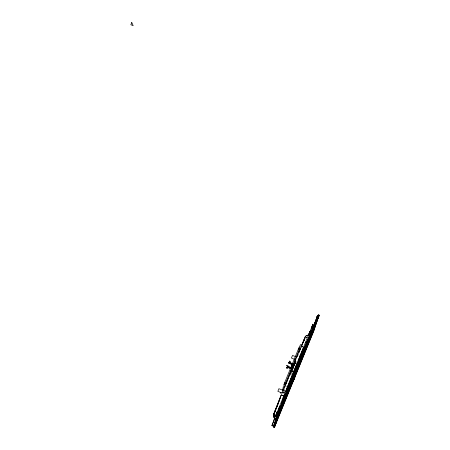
<?xml version="1.0" encoding="UTF-8"?>
<svg xmlns="http://www.w3.org/2000/svg" width="450" height="450" viewBox="0 0 450 450"><rect width="100%" height="100%" fill="white"/><g stroke="black" fill="none" stroke-linecap="round" stroke-linejoin="round"><path stroke-width="0.34" stroke-dasharray="2.25 1.69" d="M295.734 362.751L295.447 363.656M292.798 369.99L290.796 375.053M295.853 362.43L296.089 361.744L295.881 362.559M306.242 337.776L306.748 337.618M290.942 374.344C291.094 374.254 290.953 374.327 290.649 375.21M291.701 372.831L292.714 370.277L290.841 374.946M295.622 363.021L295.571 363.347L295.774 362.846M290.801 374.833L290.981 374.383M292.731 369.939L291.426 373.348M295.228 363.825L295.723 362.604M295.284 363.904L295.779 362.683M295.869 362.256L296.027 361.884M305.747 337.967L306.287 337.646L305.786 337.866M306.18 337.826L306.703 337.635M306.253 337.989L306.771 337.798M305.764 337.787L306.765 337.461M305.854 337.939L306.332 337.764M306.169 337.522L306.686 337.365M306.18 337.567L306.692 337.41M298.373 354.836L299.537 355.309M286.251 386.792L285.857 386.319A1.108 1.069 19.1 0 1 285.733 385.988M286.245 386.961L285.744 386.19"/><path stroke-width="0.67" d="M317.655 315.866L317.801 315.444L317.801 315.923M283.292 391.027L282.819 389.346M277.363 414.889L275.839 419.614L276.086 418.888M317.509 315.923L317.014 317.087M290.863 368.325C289.507 365.721 282.015 363.392 290.447 368.016M291.521 368.741L291.358 367.931M313.667 330.508L313.712 331.071L319.005 315.101M273.797 414.602L273.842 416.126M278.561 411.626L317.947 315.506M278.499 411.48L278.342 411.93M292.039 363.628L289.226 362.391L289.676 361.114L288.951 363.139L292.427 364.539M318.516 314.887L318.049 315.157L278.758 411.407L279.045 411.981A1.901 1.834 19.1 0 0 279.202 412.048L279.248 412.076M284.091 387.338L283.922 389.424L284.574 390.898M298.254 349.869L299.351 347.631M289.536 384.193L290.002 383.169M300.814 356.541L300.206 358.054L300.859 356.591M317.267 317.351L317.486 316.733L317.289 317.301M297.562 365.012L298.181 363.527M289.53 362.565L289.721 361.986M291.285 368.854L292.511 369.248L294.103 365.383L294.306 364.461L292.956 363.926M289.333 384.879L288.377 387.568M287.91 388.665L288.608 387.551M284.873 386.584L285.03 386.235M279.129 409.888L279.534 408.926L278.674 411.053L279.264 410.282L278.966 411.069M274.528 412.031L274.359 412.56A3.105 2.998 19.1 0 0 274.421 414.124L275.535 416.734L274.314 414.18A3.212 3.099 19.1 0 1 274.247 412.566L281.048 395.269L283.849 395.775L284.558 394.037M273.87 414.034L273.639 415.631L274.646 418.371M278.904 411.137L278.826 410.721M292.224 365.108L292.219 364.781L291.167 367.436M283.461 385.751L282.819 389.368M273.442 426.803L273.994 426.921L273.465 426.707M313.768 330.952L274.224 427.478M319.089 315.579L279.602 412.071M274.05 419.468L274.258 418.922M288.906 386.826L289.114 385.712L288.315 387.714L288.917 386.213M278.646 411.064L277.222 415.086L277.464 414.782M286.746 368.184L287.477 366.514M287.156 367.29L287.544 366.339L286.836 368.218M287.629 366.311L287.128 367.234L290.751 368.64M289.08 362.756L288.844 363.037L289.586 361.08L288.883 363.201L292.387 364.629M285.283 385.402L285.542 384.649M289.642 374.496L289.226 375.418L290.43 372.724M275.844 415.524L309.825 331.791L310.995 331.965M275.951 415.541L277.363 411.486L278.966 411.84M294.339 363.094L294.204 363.386M294.019 365.327L294.311 364.337L292.939 363.848L293.304 364.545M282.729 398.993L282.594 399.381M283.072 397.997L283.236 397.524M283.472 396.849L283.798 395.904L281.143 395.364L279.028 401.006M300.229 348.452L299.627 350.196L300.381 348.429L300.201 348.868M299.858 349.864L299.767 350.134L299.97 349.695M275.951 418.821C275.479 421.571 278.893 410.175 276.351 418.5M277.521 415.136L278.758 411.075L297.861 364.281M271.918 425.475L273.583 426.493L275.586 420.705M275.805 420.064L276.103 419.31M277.487 415.209L278.769 411.772M286.02 393.238L285.412 394.605L291.234 380.143L290.323 382.899M279.771 411.891L279.984 411.435L274.506 427.168L279.934 411.412L319.078 315.608L318.848 316.232M290.008 383.113L290.137 382.68M303.244 348.356L303.441 347.788L298.249 360.512M297.714 364.337C298.147 364.989 298.834 362.07 298.969 361.569M299.565 359.843L305.404 345.431L305.038 346.371M298.418 363.493L298.603 363.015M300.499 357.412L300.679 356.968M308.632 335.104L309.78 331.796L310.939 332.044M311.31 328.759L312.902 324.157L308.661 335.093L309.887 331.824L310.961 332.061M308.739 335.126L309.943 331.734M305.089 346.348L305.404 345.431M305.184 346.427L305.392 345.459M293.316 381.009L293.687 380.081L293.501 380.554M311.377 328.725L312.874 324.338M294.21 378.804L294.508 378.096M294.57 377.921L294.339 378.478M307.71 340.611L307.952 340.127L307.688 340.802M308.627 337.922L307.873 340.267L308.002 340.02M316.142 319.804L315.804 320.726L316.086 320.029M316.35 319.275L317.655 315.501M316.693 318.634L317.801 315.444L307.811 339.941M318.797 316.215L313.661 331.048L274.517 427.095M317.323 316.389L317.104 316.946M275.901 415.524L277.38 411.486M294.891 361.772L295.217 360.832L292.371 367.869M280.676 396.996L273.561 414.54L273.617 416.199L274.326 417.021L273.819 416.756L274.793 418.894M289.53 374.535L289.8 374.079M275.614 419.901L277.515 415.232M294.137 378.984L293.738 379.969L294.154 378.956M288.394 387.039L288.568 386.966M288.349 387.714L288.804 386.522M287.837 366.66C286.684 370.091 287.443 365.895 287.347 366.902L287.826 366.632M287.207 367.408L287.623 367.211M289.671 362.261L289.327 362.199L289.558 361.418M287.392 367.774L287.269 368.094L287.409 367.802M289.553 362.571L289.637 362.183M289.721 362.149L289.963 361.451M289.907 361.541L289.794 361.822L289.952 361.423L289.811 361.822L289.592 361.418M283.804 392.439L283.882 392.259M283.894 392.389L284.017 392.023M284.096 391.866L283.866 392.473M302.687 346.326L302.468 346.748L302.766 346.129M302.558 346.511L302.715 346.067L302.462 346.736M278.938 410.231L279.197 410.091L278.893 410.839M279.129 409.826L278.809 411.03L279.101 409.843M279.157 409.697L279.084 410.304M277.363 414.743L277.346 415.136L277.425 414.529M277.464 414.422L277.397 414.664C278.274 412.639 276.964 415.924 277.768 414.113M275.799 419.136L276.446 418.005L276.109 419.214M279.439 409.506L279.608 409.056L278.927 410.76M276.007 418.967L276.379 417.853L275.811 419.304M276.058 418.506L276.379 418.298L276.053 419.051M277.301 415.288L277.453 414.849M277.346 415.136L277.554 414.326M277.819 414.034L277.701 414.332M279.484 409.494L279.321 409.838M275.934 419.214L276.047 418.922M277.622 414.473L277.869 414.011M279.062 410.856L279.321 410.316M289.418 383.512L289.502 383.226M289.733 383.062C289.603 382.449 289.423 383.782 289.699 382.759L289.491 383.299M276.457 418.089L276.193 418.629M277.796 414.63L277.909 414.27L277.751 414.613M290.019 382.635L289.373 384.086L289.688 383.316M288.315 387.242L288.467 386.921M288.574 386.606L288.602 386.994M288.332 387.669L288.877 386.392M288.951 386.584L288.467 387.771L289.086 386.241M288.754 387.169L288.517 387.743M289.114 386.291L288.872 386.865M300.358 357.171L300.071 357.998L300.78 356.254L300.043 357.486L300.291 356.873M300.538 356.659L300.037 357.48L300.296 357.249M300.133 357.716L300.178 357.086M300.308 357.204L300.184 357.542L300.268 357.261M298.024 364.05L298.316 363.279M298.114 363.24L298.08 363.375M297.911 364.196L298.097 363.741M298.119 363.566L297.906 363.797L298.08 363.308M307.485 340.324L307.733 340.02L307.569 340.526M307.586 340.088L307.693 339.767L307.581 340.054M307.592 340.566L308.104 339.227L307.755 340.223M308.031 339.84L307.631 340.824L307.957 340.132M308.199 339.548L307.997 340.02M316.755 317.649L317.031 316.986L316.485 318.448L317.109 317.137M317.317 316.704L316.929 317.616C318.077 314.691 316.89 318.066 317.002 316.991M315.804 320.591L316.001 320.147L315.973 320.552M315.962 320.203L315.962 320.13M317.363 316.682L317.042 317.374L317.334 316.62M285.598 384.491L291.921 368.887M289.558 374.468L289.997 373.601M293.636 365.13L293.417 365.687M276.548 418.179L276.435 418.472M294.857 377.224L295.009 376.847M276.508 418.376L276.384 418.708M293.445 380.666L293.586 380.346M294.801 361.777L294.48 362.576M279.517 409.303L279.304 409.843M279.664 409.359L279.461 409.894M317.34 317.087L317.475 316.738M287.151 367.487L287.319 366.986L287.151 367.487L287.578 367.329M287.353 366.907L287.466 366.621M289.389 361.997L289.209 362.498L289.44 361.777L289.592 362.402L289.71 362.143M289.53 361.626L289.839 361.693M287.471 367.515L287.336 366.998L287.826 366.632M273.983 414.034L274.185 413.533M284.017 391.894L283.967 392.181M283.894 392.259L283.787 392.524M289.738 383.186L290.109 382.399L289.564 383.062M279.135 410.647L279.276 410.293M288.489 387.214L288.523 386.775M290.812 381.594L291.184 380.166M298.232 363.42L307.598 340.858M307.665 339.902L307.8 339.553L307.766 339.941M307.879 339.705L307.727 340.02M316.89 317.329L316.991 317.374M317.019 317.301L316.631 318.369L317.019 317.458M315.917 320.636L316.114 320.181M317.081 317.689L316.806 318.347L317.126 317.711M277.284 415.794L277.335 414.81M275.873 419.867L276.131 418.781M293.884 379.598L293.963 379.412M298.389 363.037L298.221 363.465L298.496 362.745M307.969 339.576L307.485 340.762M300.696 356.963L300.938 356.361M289.777 373.911L295.166 360.726L294.626 362.441M293.406 380.79L293.473 380.604M287.629 367.194L287.696 366.947M289.614 383.473L289.794 383.023M300.285 357.328L300.465 356.878M289.783 383.552L289.974 383.085M307.704 340.189L307.862 339.795M298.271 363.735L298.581 362.97M316.963 317.644L317.126 317.233L316.727 318.156M316.024 320.586L316.164 320.169M287.286 367.121L287.494 367.498L287.601 367.194M289.755 361.912L289.614 362.323L289.738 362.014M279.079 410.096L279.034 410.608M317.166 317.441L317.481 316.682M288.973 363.144L289.226 362.25M290.413 367.656L290.503 368.044L290.464 367.757M292.292 364.438L291.909 363.397L289.226 362.391M292.337 364.157L292.095 363.713M283.821 384.806L299.194 347.147M280.761 392.411L280.671 393.368M293.006 364.134L293.361 364.23L293.197 364.59L292.899 364.146L293.254 363.887L293.692 364.725L292.708 364.618M284.777 385.251L300.122 347.67M282.026 392.878L283.354 389.621M283.882 388.322L286.009 383.119M295.447 360L299.902 349.088M290.683 372.094L291.713 369.585M292.478 367.701L293.507 365.186M294.272 363.313L294.564 362.593M301.129 346.596L305.162 336.831A3.212 3.099 19.1 0 1 306.343 335.717L309.015 334.733M281.194 395.724L281.97 393.817M285.711 384.666L288.304 378.315M288.495 377.758L289.164 376.121M289.418 375.491L291.471 370.468M292.494 368.044L293.226 366.255M295.515 360.652L294.756 362.509L295.543 360.675M297.034 356.929L298.046 354.448M298.755 352.71L299.936 349.808L298.783 352.738M301.236 346.613L305.263 336.859A3.105 2.998 19.1 0 1 306.405 335.784L308.97 334.839M302.265 344.211L304.808 338.361M279.287 400.764L273.577 414.934A3.054 2.919 -6.6 0 0 273.645 416.452L274.624 418.433M302.164 344.773L304.408 339.266M274.416 412.965L277.988 404.213M291.319 367.937L292.748 368.319L292.348 369.287L294.396 364.539L294.103 365.383L292.956 364.759M294.277 364.427L292.657 368.882M303.216 342.428L304.003 340.493M304.234 339.924L304.464 339.368M274.039 414.096L274.247 413.595M274.5 412.971L275.265 411.098M304.239 340.217L304.447 339.716M273.909 414.467L274.118 413.972M302.676 346.162L302.597 346.365M285.621 391.433L288.546 384.277M288.81 383.625L292.736 374.012M292.961 373.455L293.631 371.818M293.895 371.166L297.613 362.07M274.815 418.376L271.941 425.554L277.267 411.548L279 411.964M278.516 409.433L279.787 406.327M281.306 402.598L281.543 402.024M305.533 343.254L306.298 341.376M308.723 335.323L310.843 330.261M286.605 392.012L288.731 386.803M301.039 356.647L304.493 348.188M316.198 320.046L315.939 320.687M289.479 374.827L289.35 375.148M279.298 409.781L279.523 409.241M279.264 410.361L279.039 410.901M277.695 414.709L277.858 414.315M276.007 418.669L276.356 418.191M276.283 418.787L276.502 418.247M293.546 380.441L293.597 380.312M292.686 368.798L293.434 366.975M290.464 382.68L290.379 383.136M279.827 411.801L279.928 411.418M293.439 380.711L293.574 380.357M287.522 367.397L287.629 367.116L287.494 367.498M300.234 357.424L300.341 357.137M289.699 383.197L289.817 382.916M300.623 357.131L300.909 356.304M317.244 317.284L317.391 316.929M279.444 409.882L279.591 409.534M277.543 414.703L277.774 414.214M289.62 362.295L289.463 361.789L289.558 362.492M300.111 349.358L300.285 348.936M316.991 317.953L316.851 318.279M279.529 409.629L279.669 409.303M288.18 387.748L288.416 387.478M289.35 362.154L289.266 362.008M287.179 367.414L287.291 367.054M316.845 317.807L316.929 317.52M307.586 340.931L307.254 341.01L307.581 340.532M276.12 418.731L276.244 418.444M275.726 419.811L273.431 426.431L275.923 419.743M295.897 359.556L295.622 359.803L291.42 358.031L292.522 355.444L295.29 356.546M279.973 411.435L279.832 411.756L279.973 411.435M299.391 346.674L300.881 344.357M284.153 384.879L285.069 382.371M304.279 339.643L304.526 339.148M306.968 341.679L307.418 340.869M304.509 338.827L304.83 338.4M304.656 338.777L304.965 338.372M313.712 331.071L313.206 330.868M292.719 368.348L291.268 367.948M279.608 412.048L279.253 412.065L279.551 412.088M274.224 427.444L273.881 427.416A1.901 1.834 19.1 0 1 273.724 427.354L273.414 426.949M309.887 331.695L310.956 331.931M277.329 411.576L278.831 411.834M292.641 368.438L292.545 369.202L291.319 368.769M318.611 314.933L318.656 314.949A1.924 1.862 19.1 0 1 318.825 314.994L319.106 315.338M309.808 331.785L311.434 332.151M278.927 411.772L277.324 411.418L278.927 411.801M292.534 364.224L293.338 364.455L292.944 363.887M292.849 364.483L293.197 364.59M287.904 367.386L289.614 368.077M287.134 367.577L287.319 367.976L287.173 367.493M283.134 390.353L278.882 388.71L277.881 391.337L281.273 392.726M292.922 364.843L294.002 365.287M318.87 315.017L318.808 315.028A1.901 1.834 19.1 0 0 318.651 314.966M300.853 346.607L300.516 347.338M301.995 346.674L301.618 347.265L301.882 347.535M283.477 392.625L283.146 392.518L283.179 393.362M282.6 392.721L282.06 392.439L281.807 393.165M292.146 368.511L291.577 367.993M290.632 367.718L290.874 368.055M291.701 368.466L291.308 367.897L291.668 368.556M274.787 418.359L273.819 416.407A2.869 2.739 -7.7 0 1 273.752 414.973M274.039 416.661L274.697 418.129M274.809 418.298L274.106 416.666M273.803 415.108L273.819 415.614M315.579 321.227L315.579 321.227M289.868 382.804L289.727 383.13L289.868 382.804M288.562 387.028L288.45 387.315L288.562 387.028M288.759 386.55L288.641 386.837L288.759 386.544M290.244 382.455L290.183 382.736L290.239 382.449M307.727 340.082L307.614 340.374L307.727 340.082M307.924 339.604L307.806 339.891L307.924 339.604M277.464 414.973L277.324 415.327L277.453 414.956M288.686 387.202L288.546 387.557L288.709 387.214M276.497 418.343L276.356 418.697L276.486 418.337M131.771 22.5L130.854 24.733L133.178 25.672L131.771 22.5"/></g></svg>
